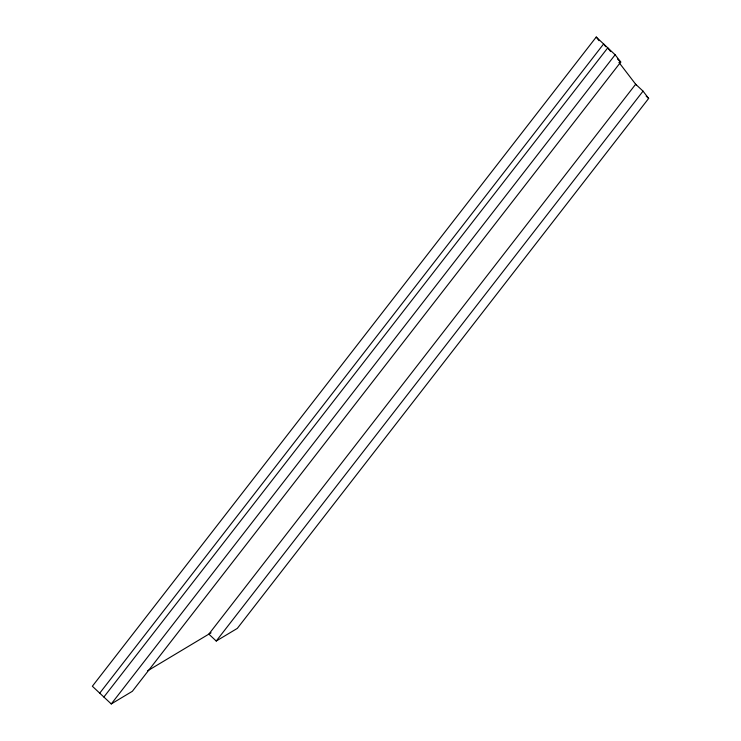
<?xml version="1.0" encoding="UTF-8"?>
<svg xmlns="http://www.w3.org/2000/svg" width="741" height="741" viewBox="0 0 741 741"><rect width="100%" height="100%" fill="white"/><g stroke="black" fill="none" stroke-linecap="round" stroke-linejoin="round"><path stroke-width="1.11" d="M596.236 37.05L92.356 686.24L111.261 703.95L132.343 691.307L620.745 62.068L615.141 54.76L596.236 37.05L599.043 40.709M99.729 693.15L603.619 43.96L605.721 46.702M103.879 697.04L607.768 47.85L610.565 51.5M111.261 703.95L615.141 54.76M216.233 641.03L643.04 91.143L635.667 84.233L208.851 634.12L216.233 641.03L237.324 628.387L648.644 98.451L643.04 91.143M147.552 670.864L211.083 632.786M617.466 58.993L620.745 62.068M646.189 96.145L648.644 98.451M618.939 62.411L636.38 85.169"/></g></svg>
